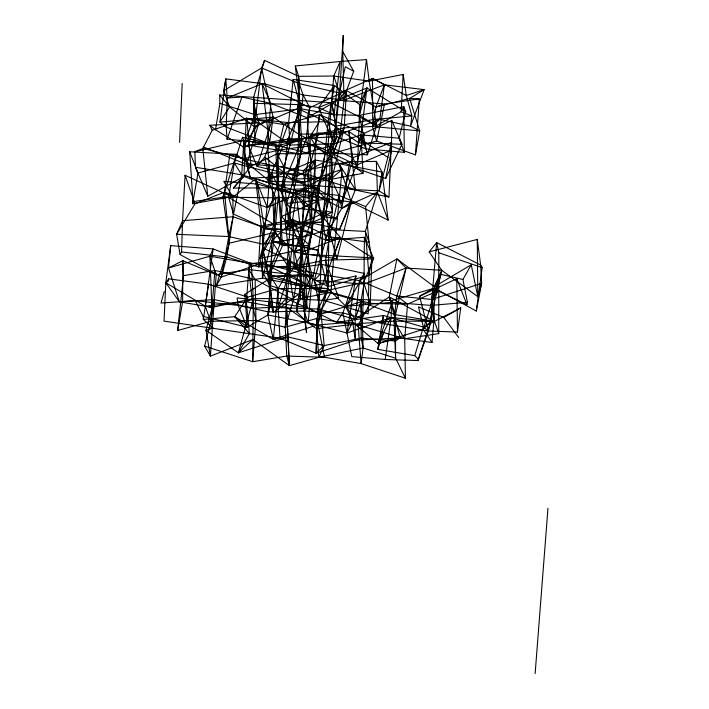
<?xml version="1.0" encoding="UTF-8"?>
<svg xmlns="http://www.w3.org/2000/svg" width="709" height="709" viewBox="0 0 709 709"><rect width="100%" height="100%" fill="white"/><g stroke="black" fill="none" stroke-linecap="round" stroke-linejoin="round"><path stroke-width="1.06" d="M177.658 330.483L182.63 301.795L182.807 260.717L183.551 275.624L177.658 330.483L210.928 321.274L255.949 320.53L285.231 327.195L316.781 318.492L358.169 325.006L404.715 338.778L438.72 333.602L438.818 252.758L436.664 242.575L480.649 265.042L482.182 267.656L476.288 311.038L438.703 290.486L407.569 304.134L370.293 303.39L330.943 292.365L319.342 292.188L289.369 274.206L248.682 269.544L216.192 274.667L182.807 260.717L168.485 267.975L179.342 301.759L211.885 307.396L253.299 298.684L286.09 298.374L321.133 314.052L360.872 301.866L395.418 314.707L433.873 321.248L432.011 342.5L400.186 337.936L355.36 340.187L316.125 353.242L280.02 338.193L164.027 321.115L165.809 282.767L170.718 245.615L213.134 248.93L251.305 263.526L287.411 259.742L314.247 280.179L319.342 292.188L316.524 328.71L318.811 357.327L289.352 365.605L252.936 339.496L253.299 298.684L251.305 263.526L209.899 256.206L168.485 267.975L170.718 245.615M322.444 221.979L316.471 189.214L320.22 181.3L336.766 136.74L334.116 114.707L340.214 61.479L333.753 76.023L327.398 153.002L324.873 198.165L322.444 221.979L288.811 224.797L271.6 240.945L271.343 277.547L267.86 314.982L273.328 339.425L288.129 336.935L324.199 345.567L361.218 338.149L395.25 340.985L400.186 337.936L389.303 296.929L396.916 258.9L434.307 286.711L433.873 321.248L389.303 296.929L355.174 319.245L318.252 309.027L278.079 307.582L246.36 301.795L205.282 306.146L165.809 282.767L168.742 278.85L208.561 284.176L247.68 297.151L278.212 288.581L327.904 288.528L345.806 306.253L355.174 319.245L355.36 340.187L361.218 338.149L360.872 301.866L363.947 284.105L364.408 237.302L325.777 240.209L290.486 223.486L285.169 221.757L286.702 203.386L300.625 154.128L301.626 140.559L299.074 100.607L298.657 76.342L295.281 65.999L340.214 61.479L366.482 59.618L369.203 81.163L376.541 125.75L367.395 154.801L327.398 153.002L301.626 140.559L287.943 139.106L243.178 146.763L215.483 129.729L209.704 125.254L258.838 122.843L290.096 145.044L334.09 143.821L360.961 134.887L399.105 138.202L401.941 144.264L385.625 178.544L357.46 168.848L325.05 153.702L315.248 145.132L310.063 136.784L318.678 122.63L319.475 114.716L364.391 133.274L391.722 120.415L401.941 144.264L358.763 142.828L328.09 121.647L319.475 114.716L283.839 124.562L246.209 118.252L243.967 176.408L233.438 188.062L277.972 187.805L317.659 201.489L322.444 221.979L318.119 250.286L311.251 287.269L308.193 322.852L346.993 332.973L391.129 317.552L430.833 321.274L433.243 288.501L391.616 300.554L352.222 299.26L311.251 287.269L271.343 277.547L244.906 294.341L247.193 327.274L203.208 316.391L195.223 300.66L161.023 303.018L164.266 291.488M391.722 120.415L391.492 150.184L385.625 178.544M322.391 218.159C323.313 263.331 316.95 308.06 316.125 353.242L324.199 345.567L321.133 314.052L314.247 280.179L325.777 240.209L332.477 212.115L331.635 158.399L330.465 146.063L335.836 126.158L339.567 93.065L343.253 35.45L342.748 51.562L344.069 100.217L340.063 134.072L331.635 158.399L332.069 178.083L322.205 216.342L340.586 237.701L373.714 258.581L363.717 282.359L362.405 323.322L363.114 347.986L361.085 363.593L405.415 378.225L404.715 338.778L407.569 304.134L396.765 296.007L363.717 282.359L319.342 292.188L340.586 237.701L325.777 240.209L322.391 218.159L293.978 229.884L289.564 268.676L278.212 288.581L273.328 339.425L316.879 325.032L352.674 322.116L378.03 343.493L400.186 337.936M319.475 114.716L315.248 145.132L314.84 187.974L301.157 237.435L312.439 276.067L302.238 291.727L306.58 332.592L304.578 319.83L296.991 312.066L296.442 306.111L300.465 299.109L323.827 300.412L328.232 286.516L328.816 229.53L341.818 208.331L349.688 161.776L376.328 161.368L382.018 172.074L388.142 220.109L351.23 202.012L312.82 196.942L275.712 197.802L222.98 197.226L192.954 201.657L192.644 203.74L228.608 197.306L274.037 224.425L310.347 222.75L339.691 229.211L351.23 202.012L338.858 163.726L315.39 160.11L267.842 179.838L236.46 154.349L189.693 151.779L192.954 201.657L194.993 203.758L224.505 192.166L267.302 207.56L305.96 189.932L341.818 208.331L377.436 192.236L376.328 161.368M183.551 275.624L214.898 270.457L216.192 274.667L214.348 299.588L210.928 321.274L204.591 346.107L210.405 356.122L252.936 339.496L252.67 361.705L286.782 356.06L324.536 357.247L361.085 363.593L358.169 325.006L370.293 303.39L371.879 257.837L301.378 254.15L293.446 299.925L285.231 327.195L286.782 356.06L289.352 365.605L286.09 298.374L287.411 259.742L290.486 223.486L289.662 207.4L297.186 176.054L300.625 154.128L297.807 108.574L299.269 83.627L298.657 76.342L264.554 60.345L261.603 67.958L254.398 126.76L248.185 144.999L257.03 166.385L297.186 176.054L331.635 158.399M304.578 319.83L304.861 296.353L302.087 249.169L310.347 222.75L315.39 160.11L303.222 170.692L269.243 164.949L229.743 155.244L224.505 192.166L222.98 197.226L229.415 243.143L216.254 285.904L262.543 278.132L302.007 286.25L296.442 306.111M262.543 278.132C260.531 240.28 270.235 202.871 269.243 164.949L267.842 179.838L275.712 197.802L274.037 232.534L262.543 278.132L262.658 272.221L259.999 258.484L262.543 247.902L263.491 227.616L277.281 184.969L275.792 146.346L310.063 136.784L318.492 133.159L348.908 131.573L387.885 157.38L379.102 190.898L388.931 197.031L391.395 142.465L352.71 157.752L310.063 136.784L312.208 232.401L303.523 267.328L312.439 276.067L268.844 276.421L270.98 267.125L280.161 243.887L283.946 166.907L290.096 145.044L299.916 104.64L293.154 79.408L334.409 85.497L359.773 104.702L357.46 168.848L363.061 173.333L320.22 181.3L283.946 166.907L246.838 163.939L258.838 122.843L253.68 103.301L299.916 104.64L318.589 107.555L334.116 114.707L359.339 115.345L403.731 106.616L405.725 111.632L399.105 138.202L404.325 152.338L365.782 148.872L336.766 136.74L287.943 139.106L283.786 176.576L280.729 190.491L293.978 229.884L285.169 221.757L323.162 222.475L329.153 199.016L330.465 146.063L300.625 154.128L248.185 144.999L301.626 140.559L280.729 190.491L286.702 203.386L289.662 207.4L332.477 212.115L329.153 199.016L280.729 190.491M298.657 76.342L333.753 76.023L369.203 81.163L403.129 74.436L406.328 95.485L411.867 115.913L372.65 119.635L335.836 126.158L297.807 108.574L254.398 126.76L229.583 106.944L223.672 90.69L225.817 78.885L265.033 83.963L303.097 94.971L344.069 100.217L346.506 90.69L353.711 71.272L345.301 66.77L337.865 100.182L332.946 153.295L342.075 169.362L333.788 255.976L330.943 292.365L316.781 318.492L316.524 328.71L362.405 323.322L394.044 321.177L434.475 321.212L438.72 333.602M316.125 353.242L316.879 325.032L327.904 288.528L318.119 250.286L307.919 247.388L280.161 243.887L271.6 240.945L289.564 268.676L321.93 264.484L364.639 273.47L345.806 306.253L352.674 322.116L355.36 340.187M388.142 220.109L377.436 192.236L365.365 231.418L368.946 275.216L328.232 286.516L300.315 272.938L261.869 263.145L221.341 277.051L180.068 254.54L181.584 251.952L182.559 220.694L185.084 175.274L232.862 197.226L255.55 178.916L297.044 190.916L338.911 195.462L365.596 206.567L369.034 242.203L371.791 258.918L368.946 275.216L368.193 313.777L323.827 300.412L338.645 298.064L325.511 260.194L329.517 236.912L338.911 195.462L329.401 174.777L293.437 193.991L257.296 184.101L223.769 181.318L232.862 197.226L233.11 216.741L226.827 256.986L221.341 277.051L216.254 285.904M223.672 90.69L261.603 67.958L299.269 83.627L303.097 94.971L309.771 107.688L307.254 117.8L309.611 153.525L304.161 182.302L301.378 254.15L303.133 251.713L340.586 237.701L333.788 255.976M179.607 142.376L182.186 83.467M285.231 327.195L286.161 306.829L289.369 274.206L287.411 259.742L290.628 268.277L278.079 307.582L280.02 338.193M296.991 312.066L300.324 284.575L302.087 249.169L259.999 258.484L274.037 224.425L275.712 197.802L267.302 207.56L255.55 178.916L263.34 244.242L300.776 237.807L328.816 229.53L365.365 231.418L369.034 242.203L329.517 236.912L292.595 219.409L260.797 226.375L233.11 216.741L182.559 220.694L176.63 234.289L180.068 254.54M203.208 316.391L203.35 319.431L234.697 316.693L247.193 327.274L267.86 314.982L268.658 311.916L270.98 267.125L311.251 287.269L327.904 288.528L318.252 309.027L321.133 314.052L316.524 328.71L286.161 306.829L253.21 308.193L214.348 299.588L179.342 301.759L165.809 282.767M403.129 74.436L401.161 111.783L376.541 125.75L331.59 102.699L219.684 94.997L219.905 103.319L215.483 129.729M323.162 222.475L320.211 274.268L314.247 280.179L363.947 284.105L406.08 268.055L441.742 270.28L477.839 296.699L481.633 283.343L480.649 265.042L477.246 239.429L429.193 251.89L441.742 270.28L430.31 320.61L434.475 321.212L431.816 299.464L436.664 242.575L429.193 251.89M301.157 237.435L312.208 232.401L310.347 222.75L307.653 174.494L318.492 133.159L282.731 146.417L242.46 137.324L243.861 140.329L241.698 174.839L233.509 214.074L263.491 227.616L301.157 237.435L309.647 245.491L305.437 274.613L307.103 307.75L303.993 311.012L268.658 311.916L238.153 305.419L195.223 300.66M415.456 154.872L419.311 98.888L409.669 98.454L375.965 106.962L346.506 90.69L309.771 107.688L262.135 83.697L227.234 97.993L226.215 127.088L227.057 139.159L267.47 142.996L309.611 153.525L332.946 153.295L376.665 141.047L415.456 154.872L419.719 130.935L409.669 98.454L424.15 89.635L384.375 84.805L372.5 78.424L339.567 93.065L299.269 83.627M210.928 321.274L214.898 270.457L255.134 279.417L293.446 299.925L330.943 292.365M535.135 673.55L547.977 508.256M251.305 263.526L248.682 269.544L255.134 279.417L255.949 320.53L252.67 361.705L204.591 346.107M270.182 181.318L264.767 157.07L291.94 178.996L332.069 178.083L342.075 169.362L304.161 182.302L270.182 181.318L267.47 142.996L270.856 103.381L262.135 83.697L265.033 83.963L273.151 117.118L269.455 143.714L264.767 157.07L257.03 166.385L273.151 117.118L298.613 134.107L306.315 138.246L344.175 127.815L372.455 126.468L419.719 130.935L410.52 126.167L379.82 119.369L372.65 119.635L372.5 78.424L406.328 95.485L424.15 89.635L410.52 126.167L411.867 115.913L401.161 111.783L403.731 106.616L404.325 152.338M232.862 197.226L224.505 192.166L229.415 243.143L274.037 232.534L294.536 252.058L336.908 258.829L328.816 229.53L329.517 236.912L326.211 212.053L329.401 174.777M339.691 229.211L355.395 189.631L338.858 163.726L349.688 161.776L303.222 170.692L305.96 189.932L300.776 237.807L300.315 272.938L302.007 286.25L300.324 284.575L262.658 272.221L269.845 285.541L304.861 296.353L302.238 291.727L273.275 312.421L269.11 276.678L275.012 230.744L278.832 190.393L277.6 150.273L283.839 124.562L288.634 122.613L328.09 121.647L334.09 143.821L318.589 107.555L334.409 85.497L328.09 121.647L325.05 153.702L320.22 181.3L317.659 201.489L307.919 247.388L310.196 286.533L303.993 311.012L308.193 322.852L316.879 325.032M293.154 79.408L288.634 122.613L290.096 145.044L287.943 139.106L300.687 108.752L295.281 65.999M205.282 306.146L211.885 307.396L209.899 256.206L213.134 248.93L205.282 306.146L212.984 328.116L205.973 330.252L210.405 356.122L214.348 299.588L205.973 330.252L238.392 352.798L249.373 333.567L246.36 301.795L249.364 263.057L290.628 268.277L320.211 274.268L359.472 280.596L396.916 258.9L406.08 268.055L396.765 296.007L394.044 321.177L395.604 358.187L405.415 378.225M364.639 273.47L359.472 280.596L355.174 319.245L360.872 301.866L362.405 323.322L358.169 325.006M309.771 107.688L306.315 138.246L291.94 178.996L296.53 195.702L303.133 251.713L289.369 274.206L293.446 299.925M303.097 94.971L298.613 134.107L297.186 176.054L291.94 178.996L304.161 182.302M366.482 59.618L359.339 115.345L367.395 154.801M405.725 111.632L366.97 87.996L360.961 134.887L358.763 142.828L364.391 133.274L356.459 165.091L341.578 203.084L310.834 185.209L277.281 184.969L241.698 174.839L195.445 167.262L194.886 151.744L202.792 148.473L244.419 158.683L277.6 150.273L315.248 145.132L356.459 165.091L391.492 150.184L391.395 142.465L387.885 157.38M419.311 98.888L384.526 104.037L376.665 141.047L372.455 126.468L379.82 119.369L384.375 84.805L344.069 100.217L339.567 93.065L333.753 76.023M268.658 311.916L270.005 301.866L268.844 276.421L282.545 245.518L277.972 187.805L277.6 150.273L275.792 146.346L243.861 140.329L194.886 151.744M303.993 311.012L342.881 312.899L381.637 323.401L428.431 330.988L457.465 332.078L460.744 307.883L423.397 327.062L383.507 315.496L336.447 322.444L307.103 307.75L270.005 301.866L237.116 297.913L238.153 305.419L247.193 327.274M477.246 239.429L477.839 296.699L471.219 264.803L462.924 279.479L467.435 302.309L466.912 304.64L433.243 288.501L430.904 305.411L423.176 329.393L432.011 342.5M385.235 359.481L391.129 317.552L391.616 300.554L392.104 302.353L378.03 343.493L423.176 329.393L430.833 321.274L428.431 330.988L417.947 360.544L385.235 359.481L351.779 356.609L342.881 312.899L355.989 275.934L310.196 286.533L305.437 274.613L268.844 276.421M208.561 284.176L203.35 319.431L212.984 328.116M307.919 247.388L309.647 245.491L316.303 201.453L325.05 153.702L277.254 153.729L251.092 166.154L233.438 188.062M355.989 275.934L346.993 332.973L352.674 322.116M302.007 286.25L294.536 252.058L312.82 196.942L305.96 189.932L297.044 190.916L292.595 219.409L294.244 266.283L300.315 272.938L300.465 299.109M233.509 214.074L228.608 197.306L234.307 163.017L236.46 154.349L229.743 155.244M418.425 359.401L414.774 355.626L377.675 349.333L383.507 315.496L381.637 323.401L391.129 317.552L378.03 343.493M192.644 203.74L197.979 173.049L189.693 151.779M372.455 126.468L375.965 106.962L384.375 84.805M221.341 277.051L228.777 236.558L233.11 216.741M476.288 311.038L481.633 283.343L431.816 299.464L396.765 296.007M406.08 268.055L394.044 321.177L404.715 338.778M341.578 203.084L352.71 157.752L348.908 131.573L355.395 189.631L379.102 190.898L382.018 172.074L338.858 163.726M332.069 178.083L344.175 127.815L346.506 90.69L337.865 100.182L307.254 117.8L270.856 103.381L241.946 97.053L227.234 97.993L225.817 78.885L219.914 122.152L226.215 127.088L269.455 143.714L306.315 138.246L309.611 153.525M336.908 258.829L351.23 202.012L341.818 208.331L338.911 195.462M288.129 336.935L238.392 352.798L253.299 298.684L246.36 301.795L247.68 297.151L244.906 294.341M318.589 107.555L366.97 87.996L359.339 115.345L376.541 125.75L372.65 119.635M264.554 60.345L253.618 97.248L254.398 126.76L273.151 117.118L219.914 122.152L229.583 106.944L219.684 94.997M414.774 355.626L423.397 327.062L418.496 306.873L443.79 317.437L458.688 337.502M293.978 229.884L288.811 224.797L283.786 176.576L283.946 166.907L277.254 153.729L288.634 122.613L246.714 118.332L212.257 130.252L202.792 148.473L207.772 196.207L243.967 176.408L278.832 190.393L314.84 187.974L316.303 201.453M236.46 154.349L222.98 197.226L228.608 197.306M242.46 137.324L234.307 163.017L241.698 174.839L243.967 176.408M167.714 282.005L168.742 278.85M462.924 279.479L441.042 274.401L430.904 305.411L433.873 321.248M417.947 360.544L430.833 321.274M227.057 139.159L241.946 97.053M377.675 349.333L383.56 333.053M246.209 118.252L258.838 122.843L243.178 146.763L255.134 144.716L253.618 97.248L254.903 114.628L243.178 146.763L250.321 178.119L283.786 176.576L316.471 189.214L324.873 198.165M316.471 189.214L336.766 136.74L327.398 153.002L330.465 146.063M359.773 104.702L366.97 87.996M332.946 153.295L344.175 127.815L340.063 134.072L298.613 134.107L297.807 108.574L299.074 100.607L300.687 108.752L334.116 114.707L331.59 102.699L335.836 126.158L340.063 134.072L379.82 119.369M471.219 264.803L434.307 286.711L441.742 270.28L431.816 299.464L438.703 290.486M316.781 318.492L324.536 357.247L318.811 357.327L324.199 345.567M267.842 179.838L271.591 172.872L282.731 146.417L275.792 146.346M315.39 160.11L307.653 174.494L310.834 185.209L345.682 188.08L355.395 189.631L307.653 174.494L271.591 172.872L234.307 163.017L197.979 173.049L195.445 167.262L207.772 196.207M259.999 258.484L274.037 232.534L263.34 244.242L228.777 236.558L176.63 234.289L194.993 203.758L185.084 175.274M434.307 286.711L441.042 274.401M289.662 207.4L296.53 195.702L322.205 216.342L337.493 218.939L303.346 204.866L296.53 195.702M249.373 333.567L234.697 316.693L247.68 297.151M336.447 322.444L342.881 312.899M365.596 206.567L377.436 192.236M261.869 263.145L258.422 266.894L226.827 256.986L181.584 251.952M352.222 299.26L345.806 306.253L392.104 302.353L430.904 305.411L467.435 302.309M238.392 352.798L252.936 339.496M297.044 190.916L293.437 193.991L286.746 229.539L264.492 229.087L260.797 226.375L258.422 266.894L294.244 266.283L325.511 260.194L371.791 258.918M369.203 81.163L372.5 78.424M423.397 327.062L428.431 330.988L419.586 296.256L433.243 288.501M443.79 317.437L460.744 307.883M419.586 296.256L456.791 278.664L466.912 304.64M326.211 212.053L286.746 229.539L292.595 219.409L300.776 237.807L294.536 252.058L302.087 249.169M312.208 232.401L263.491 227.616L274.037 224.425L271.591 172.872L277.281 184.969L278.832 190.393L277.972 187.805L281.562 216.325L317.659 201.489M322.205 216.342L332.477 212.115M289.564 268.676L290.628 268.277L285.169 221.757M375.965 106.962L384.526 104.037L337.865 100.182M318.811 357.327L363.114 347.986L395.604 358.187L395.418 314.707L389.303 296.929L392.104 302.353M219.905 103.319L254.903 114.628L300.687 108.752L299.916 104.64M286.702 203.386L329.153 199.016M280.161 243.887L282.545 245.518L309.647 245.491M267.86 314.982L308.193 322.852M271.6 240.945L318.119 250.286M305.437 274.613L312.439 276.067M345.682 188.08L388.931 197.031M438.818 252.758L482.182 267.656M267.47 142.996L269.455 143.714L262.135 83.697M203.279 146.923L251.092 166.154L246.714 118.332M371.879 257.837L373.714 258.581L364.408 237.302M270.005 301.866L273.275 312.421L269.845 285.541L262.543 247.902L303.523 267.328M234.697 316.693L273.328 339.425M359.472 280.596L363.947 284.105L363.717 282.359L370.293 303.39M281.562 216.325L288.811 224.797M342.748 51.562L353.711 71.272M352.71 157.752L356.459 165.091L357.46 168.848M275.012 230.744L282.545 245.518M209.704 125.254L212.257 130.252M290.486 223.486L303.133 251.713M300.324 284.575L304.861 296.353M365.782 148.872L360.961 134.887L363.061 173.333M209.899 256.206L216.192 274.667M255.55 178.916L257.296 184.101L264.492 229.087M302.238 291.727L307.103 307.75M250.321 178.119L246.838 163.939L251.092 166.154L244.419 158.683L243.861 140.329M262.543 247.902L269.11 276.678M255.949 320.53L253.21 308.193L248.682 269.544M261.603 67.958L265.033 83.963M361.218 338.149L363.114 347.986M253.68 103.301L254.903 114.628M325.511 260.194L328.232 286.516M289.352 365.605L286.09 298.374L278.079 307.582L278.212 288.581L271.343 277.547L270.98 267.125M456.791 278.664L457.465 332.078"/></g></svg>
